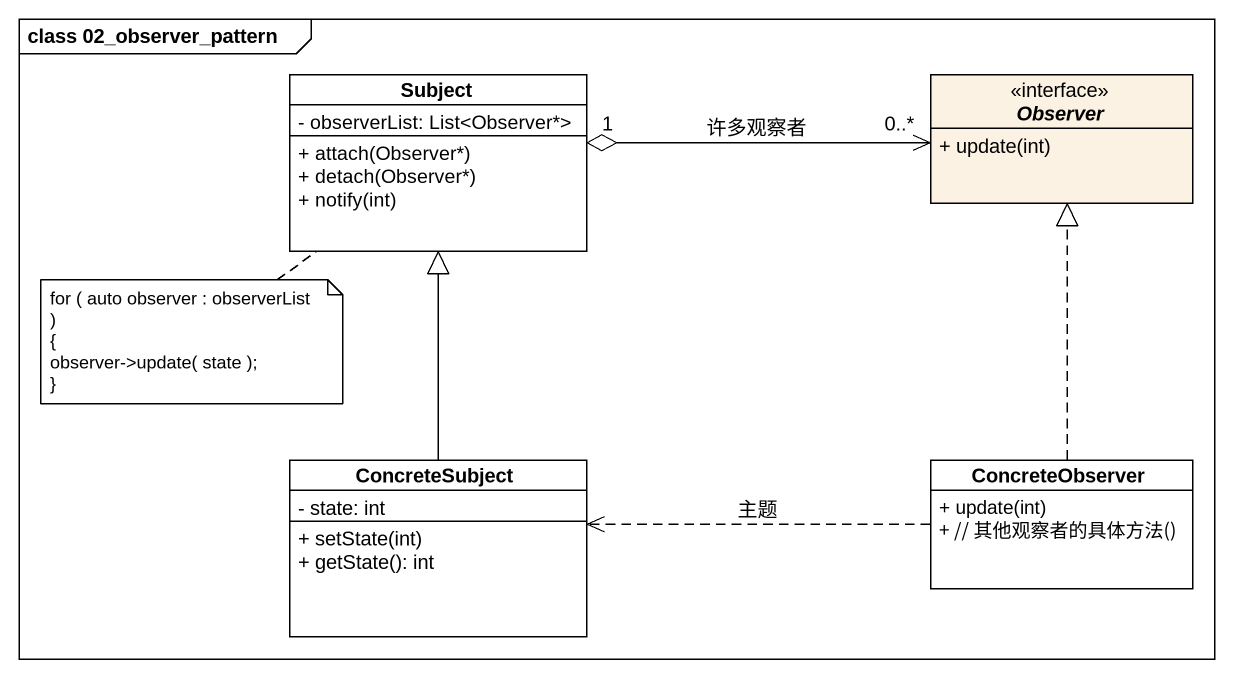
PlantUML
@startuml
mainframe class 02_observer_pattern
hide circle
hide empty members
skinparam classAttributeIconSize 0
class Subject {
  - observerList: List<Observer*>
  + attach(Observer*)
  + detach(Observer*)
  + notify(int)
}
interface Observer #FCF2E3 {
  + update(int)
}
class ConcreteSubject {
  - state: int
  + setState(int)
  + getState(): int
}
class ConcreteObserver {
  + update(int)
  + // 其他观察者的具体方法()
}
Observer "0..*" <-left-o "1" Subject : 许多观察者
ConcreteSubject -up-|> Subject
ConcreteObserver .up.|> Observer
ConcreteObserver .left.> ConcreteSubject : 主题
note bottom of Subject
  for ( auto observer : observerList )
  {
  observer->update( state );
  ~}
end note
@enduml
